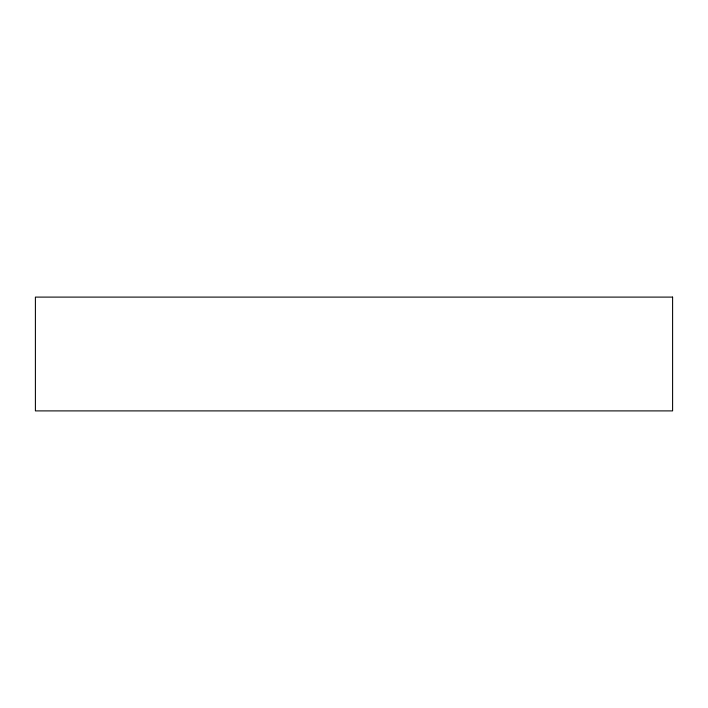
<?xml version="1.0" encoding="UTF-8"?>
<svg xmlns="http://www.w3.org/2000/svg" width="708" height="708" viewBox="0 0 708 708"><rect width="100%" height="100%" fill="white"/><g stroke="black" fill="none" stroke-linecap="round" stroke-linejoin="round"><path stroke-width="1.06" d="M672.6 297.103L35.4 297.103L35.4 410.897L672.6 410.897L672.6 297.103"/></g></svg>
